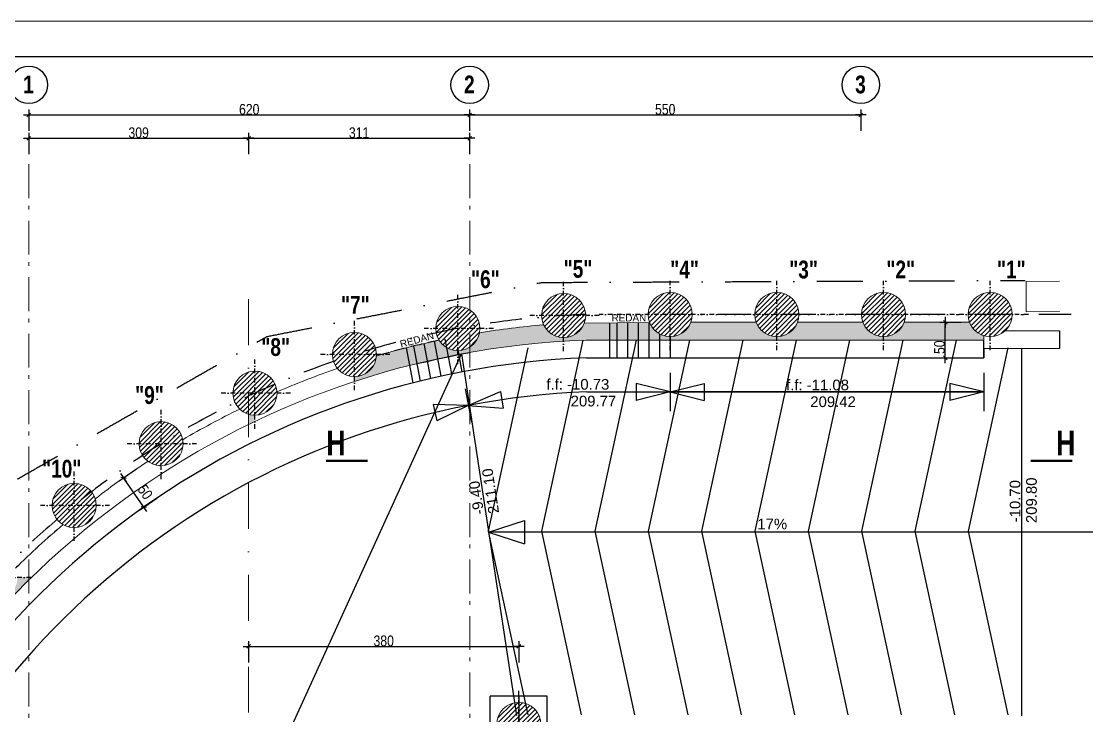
# Model space of a CAD drawing. Header units: centimetres. Extents: x 0 to 26456, y -12469 to -8269.
# Drawn here: x 15122 to 16620, y -9245 to -8269 of the extents above; entities that cross this region are included whole.
import ezdxf
from ezdxf.enums import TextEntityAlignment as Align

# ---------------------------------------------------------------- set-up
doc = ezdxf.new("R2010")
doc.units = ezdxf.units.CM
doc.header["$LTSCALE"] = 25.4
doc.header["$PDMODE"] = 1
doc.header["$PDSIZE"] = -2
for name, pattern in [('CACHEX2', [19.05, 12.7, -6.35]), ('Style de ligne -6', [1.04164, 0.625, -0.20828, 0.06943, -0.13893]), ('TIRETPTX2', [50.8, 25.4, -12.7, 0, -12.7])]:
    doc.linetypes.add(name, pattern=pattern)
for name, color, linetype in [('01_cote_gen', 4, 'Continuous'), ('01_linteaux', 2, 'Continuous'), ('01_murs_sup', 2, 'CACHEX2'), ('01_poch_murs', 253, 'Continuous'), ('01_texte', 230, 'Continuous'), ('AA_COTES', 2, 'Continuous')]:
    doc.layers.add(name, color=color, linetype=linetype)
for name, color, linetype, lineweight in [('01_murs_coup', 5, 'Continuous', 60), ('01_PIEUX', 5, 'Continuous', 60), ('B Général', 7, 'Continuous', 5)]:
    doc.layers.add(name, color=color, linetype=linetype, lineweight=lineweight)
doc.styles.add('impact', font='impact.ttf')
doc.styles.add('MATTE_TXT', font='arial.ttf')
doc.styles.add('STYLE2', font='ARIALN.TTF')
doc.dimstyles.new('JB50', dxfattribs={"dimscale": 0.1, "dimtxt": 150, "dimasz": 15, "dimexe": 0.1, "dimexo": 0.1, "dimgap": 0.09, "dimtad": 1, "dimdec": 1, "dimdsep": 46, "dimtxsty": 'STYLE2', "dimblk1": 'BOND_G', "dimblk2": 'BOND_D', "dimsah": 1, "dimcen": 1.5, "dimdle": 0.01, "dimse1": 1, "dimse2": 1, "dimclrd": 4, "dimclre": 2, "dimclrt": 6, "dimazin": 2, "dimtfac": 2.333333, "dimtdec": 1, "dimtix": 1, "dimtmove": 2, "dimatfit": 3, "dimldrblk": 'BOND_G', "dimfxl": 1, "dimtolj": 1, "dimtzin": 0, "dimarcsym": 0})

# ---------------------------------------------------------------- blocks, each defined once
blk = doc.blocks.new('BOND_G')
at = {"layer": 'AA_COTES', "color": 0}
for p, q in [((0, -5), (0, 15)), ((5, 0), (-5, 0)), ((1.77, 1.77), (-1.77, -1.77))]:
    blk.add_line(p, q, dxfattribs=at)
blk = doc.blocks.new('BOND_D')
at = {"layer": 'AA_COTES', "color": 0}
for p, q in [((5, 0), (-5, 0)), ((-1.77, -1.77), (1.77, 1.77)), ((0, 5), (0, -15))]:
    blk.add_line(p, q, dxfattribs=at)
blk = doc.blocks.new('*D208')
at = {"layer": '01_cote_gen', "color": 4, "lineweight": -2, "ltscale": 3, "transparency": 16777216}
blk.add_line((25181.4, -8824.4), (25181.4, -8881.4), dxfattribs=at)
at = {"layer": 'Defpoints', "color": 0, "ltscale": 3, "transparency": 16777216}
for p in [(25158.9, -8822.9), (0, -8882.9), (25181.4, -8882.9)]:
    blk.add_point(p, dxfattribs=at)
at = {"layer": '01_cote_gen', "color": 4, "lineweight": -2, "ltscale": 3, "transparency": 16777216, "xscale": 1.5, "yscale": 1.5, "zscale": 1.5}
for name, p, rotation in [('BOND_G', (25181.4, -8822.9), 90), ('BOND_D', (25181.4, -8882.9), 270)]:
    blk.add_blockref(name, p, dxfattribs=dict(at, rotation=rotation))
at = {"layer": '01_cote_gen', "color": 6, "ltscale": 3, "transparency": 16777216, "insert": (25173.7, -8852.9), "char_height": 15, "attachment_point": 5, "rotation": 90, "style": 'STYLE2'}
blk.add_mtext('\\A1;60', dxfattribs=at)
blk = doc.blocks.new('*D235')
at = {"layer": '01_cote_gen', "color": 4, "lineweight": -2, "transparency": 16777216}
blk.add_line((15134, -8400.8), (15751, -8400.8), dxfattribs=at)
at = {"layer": 'Defpoints', "color": 0, "transparency": 16777216}
for p in [(15132.5, -8404.5), (15752.5, -8400.8), (15752.5, -8404.5)]:
    blk.add_point(p, dxfattribs=at)
at = {"layer": '01_cote_gen', "color": 4, "lineweight": -2, "transparency": 16777216, "xscale": 1.5, "yscale": 1.5, "zscale": 1.5, "rotation": 180}
blk.add_blockref('BOND_G', (15132.5, -8400.8), dxfattribs=at)
at = {"layer": '01_cote_gen', "color": 4, "lineweight": -2, "transparency": 16777216, "xscale": 1.5, "yscale": 1.5, "zscale": 1.5}
blk.add_blockref('BOND_D', (15752.5, -8400.8), dxfattribs=at)
at = {"layer": '01_cote_gen', "color": 6, "transparency": 16777216, "insert": (15442.5, -8393.1), "char_height": 15, "attachment_point": 5, "style": 'STYLE2'}
blk.add_mtext('\\A1;620', dxfattribs=at)
blk = doc.blocks.new('*D236')
at = {"layer": '01_cote_gen', "color": 4, "lineweight": -2, "transparency": 16777216}
blk.add_line((15754, -8400.8), (16301, -8400.8), dxfattribs=at)
at = {"layer": 'Defpoints', "color": 0, "transparency": 16777216}
for p in [(16302.5, -8362.3), (15752.5, -8404.5), (16302.5, -8400.8)]:
    blk.add_point(p, dxfattribs=at)
at = {"layer": '01_cote_gen', "color": 4, "lineweight": -2, "transparency": 16777216, "xscale": 1.5, "yscale": 1.5, "zscale": 1.5, "rotation": 180}
blk.add_blockref('BOND_G', (15752.5, -8400.8), dxfattribs=at)
at = {"layer": '01_cote_gen', "color": 4, "lineweight": -2, "transparency": 16777216, "xscale": 1.5, "yscale": 1.5, "zscale": 1.5}
blk.add_blockref('BOND_D', (16302.5, -8400.8), dxfattribs=at)
at = {"layer": '01_cote_gen', "color": 6, "transparency": 16777216, "insert": (16027.5, -8393.1), "char_height": 15, "attachment_point": 5, "style": 'STYLE2'}
blk.add_mtext('\\A1;550', dxfattribs=at)
blk = doc.blocks.new('*D250')
at = {"layer": '01_cote_gen', "color": 4, "lineweight": -2, "ltscale": 3, "transparency": 16777216}
blk.add_line((16421.4, -8740.8), (16421.4, -8693.8), dxfattribs=at)
at = {"layer": 'Defpoints', "color": 0, "ltscale": 3, "transparency": 16777216}
for p in [(16421.4, -8692.3), (16431.4, -8692.3), (16431.4, -8742.3)]:
    blk.add_point(p, dxfattribs=at)
at = {"layer": '01_cote_gen', "color": 4, "lineweight": -2, "ltscale": 3, "transparency": 16777216, "xscale": 1.5, "yscale": 1.5, "zscale": 1.5}
for name, p, rotation in [('BOND_D', (16421.4, -8692.3), 90), ('BOND_G', (16421.4, -8742.3), 270)]:
    blk.add_blockref(name, p, dxfattribs=dict(at, rotation=rotation))
at = {"layer": '01_cote_gen', "color": 6, "ltscale": 3, "transparency": 16777216, "insert": (16413.2, -8727.3), "char_height": 15, "attachment_point": 5, "rotation": 90, "style": 'STYLE2'}
blk.add_mtext('\\A1;50', dxfattribs=at)
blk = doc.blocks.new('*D251')
at = {"layer": '01_cote_gen', "color": 4, "lineweight": -2, "ltscale": 3, "transparency": 16777216}
blk.add_line((15293.3, -8950.8), (15266.5, -8912.3), dxfattribs=at)
at = {"layer": 'Defpoints', "color": 0, "ltscale": 3, "transparency": 16777216}
for p in [(15265.6, -8911), (15271.5, -8906.9), (15300.1, -8948)]:
    blk.add_point(p, dxfattribs=at)
at = {"layer": '01_cote_gen', "color": 4, "lineweight": -2, "ltscale": 3, "transparency": 16777216, "xscale": 1.5, "yscale": 1.5, "zscale": 1.5}
for name, p, rotation in [('BOND_D', (15265.6, -8911), 124.824464113687), ('BOND_G', (15294.2, -8952.1), 304.824464113687)]:
    blk.add_blockref(name, p, dxfattribs=dict(at, rotation=rotation))
at = {"layer": '01_cote_gen', "color": 6, "ltscale": 3, "transparency": 16777216, "insert": (15296.2, -8930.9), "char_height": 15, "attachment_point": 5, "rotation": 304.8245, "style": 'STYLE2'}
blk.add_mtext('\\A1;50', dxfattribs=at)
blk = doc.blocks.new('*D289')
at = {"layer": '01_cote_gen', "color": 4, "lineweight": -2, "ltscale": 3, "transparency": 16777216}
blk.add_line((15443.1, -9147.8), (15820.1, -9147.8), dxfattribs=at)
at = {"layer": 'Defpoints', "color": 0, "ltscale": 3, "transparency": 16777216}
for p in [(15821.6, -9147.8), (15821.6, -9207.7), (15441.6, -9632.2)]:
    blk.add_point(p, dxfattribs=at)
at = {"layer": '01_cote_gen', "color": 4, "lineweight": -2, "ltscale": 3, "transparency": 16777216, "xscale": 1.5, "yscale": 1.5, "zscale": 1.5, "rotation": 180}
blk.add_blockref('BOND_G', (15441.6, -9147.8), dxfattribs=at)
at = {"layer": '01_cote_gen', "color": 4, "lineweight": -2, "ltscale": 3, "transparency": 16777216, "xscale": 1.5, "yscale": 1.5, "zscale": 1.5}
blk.add_blockref('BOND_D', (15821.6, -9147.8), dxfattribs=at)
at = {"layer": '01_cote_gen', "color": 6, "ltscale": 3, "transparency": 16777216, "insert": (15631.6, -9140.1), "char_height": 15, "attachment_point": 5, "style": 'STYLE2'}
blk.add_mtext('\\A1;380', dxfattribs=at)
blk = doc.blocks.new('*D292')
at = {"layer": '01_cote_gen', "color": 4, "lineweight": -2, "ltscale": 3, "transparency": 16777216}
blk.add_line((15134, -8433.6), (15440.1, -8433.6), dxfattribs=at)
at = {"layer": 'Defpoints', "color": 0, "ltscale": 3, "transparency": 16777216}
for p in [(15441.6, -8433.6), (15132.5, -8498.4), (15441.6, -8659.9)]:
    blk.add_point(p, dxfattribs=at)
at = {"layer": '01_cote_gen', "color": 4, "lineweight": -2, "ltscale": 3, "transparency": 16777216, "xscale": 1.5, "yscale": 1.5, "zscale": 1.5, "rotation": 180}
blk.add_blockref('BOND_G', (15132.5, -8433.6), dxfattribs=at)
at = {"layer": '01_cote_gen', "color": 4, "lineweight": -2, "ltscale": 3, "transparency": 16777216, "xscale": 1.5, "yscale": 1.5, "zscale": 1.5}
blk.add_blockref('BOND_D', (15441.6, -8433.6), dxfattribs=at)
at = {"layer": '01_cote_gen', "color": 6, "ltscale": 3, "transparency": 16777216, "insert": (15287, -8426), "char_height": 15, "attachment_point": 5, "style": 'STYLE2'}
blk.add_mtext('\\A1;309', dxfattribs=at)
blk = doc.blocks.new('*D293')
at = {"layer": '01_cote_gen', "color": 4, "lineweight": -2, "ltscale": 3, "transparency": 16777216}
blk.add_line((15443.1, -8433.6), (15751, -8433.6), dxfattribs=at)
at = {"layer": 'Defpoints', "color": 0, "ltscale": 3, "transparency": 16777216}
for p in [(15752.5, -8433.6), (15441.6, -8456.1), (15752.5, -8497.2)]:
    blk.add_point(p, dxfattribs=at)
at = {"layer": '01_cote_gen', "color": 4, "lineweight": -2, "ltscale": 3, "transparency": 16777216, "xscale": 1.5, "yscale": 1.5, "zscale": 1.5, "rotation": 180}
blk.add_blockref('BOND_G', (15441.6, -8433.6), dxfattribs=at)
at = {"layer": '01_cote_gen', "color": 4, "lineweight": -2, "ltscale": 3, "transparency": 16777216, "xscale": 1.5, "yscale": 1.5, "zscale": 1.5}
blk.add_blockref('BOND_D', (15752.5, -8433.6), dxfattribs=at)
at = {"layer": '01_cote_gen', "color": 6, "ltscale": 3, "transparency": 16777216, "insert": (15597, -8426), "char_height": 15, "attachment_point": 5, "style": 'STYLE2'}
blk.add_mtext('\\A1;311', dxfattribs=at)

msp = doc.modelspace()

# ---------------------------------------------------------------- hatches: boundary and pattern name
at = {"layer": '01_poch_murs'}
h = msp.add_hatch(dxfattribs=at)
h.set_pattern_fill('ANSI31', color=256, scale=1.5)
h.set_pattern_definition([(45, (-2324.0465, 20.567), (-3.367596, 3.367596), [])])
h.paths.add_polyline_path([(15884.65, -8651.7, 0.4142136), (15853.65, -8682.7), (15884.65, -8682.7)])
h.paths.add_polyline_path([(15884.65, -8682.7), (15853.65, -8682.7, 0.4142136), (15884.65, -8713.7)])
h.paths.add_polyline_path([(15884.65, -8651.7), (15884.65, -8682.7), (15915.65, -8682.7, 0.4142136)])
h.paths.add_polyline_path([(15915.65, -8682.7), (15884.65, -8682.7), (15884.65, -8713.7, 0.4142136)])
h = msp.add_hatch(dxfattribs=at)
h.set_pattern_fill('ANSI31', color=256, scale=1.5)
h.set_pattern_definition([(45, (-2174.1313, 21.996), (-3.367596, 3.367596), [])])
h.paths.add_polyline_path([(16034.56, -8650.27, 0.4142136), (16003.56, -8681.27), (16034.56, -8681.27)])
h.paths.add_polyline_path([(16034.56, -8681.27), (16003.56, -8681.27, 0.4142136), (16034.56, -8712.27)])
h.paths.add_polyline_path([(16034.56, -8650.27), (16034.56, -8681.27), (16065.56, -8681.27, 0.4142136)])
h.paths.add_polyline_path([(16065.56, -8681.27), (16034.56, -8681.27), (16034.56, -8712.27, 0.4142136)])
h = msp.add_hatch(dxfattribs=at)
h.set_pattern_fill('ANSI31', color=256, scale=1.5)
h.set_pattern_definition([(45, (-2024.1313, 21.996), (-3.367596, 3.367596), [])])
h.paths.add_polyline_path([(16184.56, -8650.27, 0.4142136), (16153.56, -8681.27), (16184.56, -8681.27)])
h.paths.add_polyline_path([(16184.56, -8681.27), (16153.56, -8681.27, 0.4142136), (16184.56, -8712.27)])
h.paths.add_polyline_path([(16184.56, -8650.27), (16184.56, -8681.27), (16215.56, -8681.27, 0.4142136)])
h.paths.add_polyline_path([(16215.56, -8681.27), (16184.56, -8681.27), (16184.56, -8712.27, 0.4142136)])
h = msp.add_hatch(dxfattribs=at)
h.set_pattern_fill('ANSI31', color=256, scale=1.5)
h.set_pattern_definition([(45, (-1874.1313, 21.996), (-3.367596, 3.367596), [])])
h.paths.add_polyline_path([(16334.56, -8650.27, 0.4142136), (16303.56, -8681.27), (16334.56, -8681.27)])
h.paths.add_polyline_path([(16334.56, -8681.27), (16303.56, -8681.27, 0.4142136), (16334.56, -8712.27)])
h.paths.add_polyline_path([(16334.56, -8650.27), (16334.56, -8681.27), (16365.56, -8681.27, 0.4142136)])
h.paths.add_polyline_path([(16365.56, -8681.27), (16334.56, -8681.27), (16334.56, -8712.27, 0.4142136)])
h = msp.add_hatch(dxfattribs=at)
h.set_pattern_fill('ANSI31', color=256, scale=1.5)
h.set_pattern_definition([(45, (-1724.1313, 21.996), (-3.367596, 3.367596), [])])
h.paths.add_polyline_path([(16484.56, -8650.27, 0.4142136), (16453.56, -8681.27), (16484.56, -8681.27)])
h.paths.add_polyline_path([(16484.56, -8681.27), (16453.56, -8681.27, 0.4142136), (16484.56, -8712.27)])
h.paths.add_polyline_path([(16484.56, -8650.27), (16484.56, -8681.27), (16515.56, -8681.27, 0.4142136)])
h.paths.add_polyline_path([(16515.56, -8681.27), (16484.56, -8681.27), (16484.56, -8712.27, 0.4142136)])
h = msp.add_hatch(dxfattribs=at)
h.set_pattern_fill('ANSI31', color=256, scale=1.5)
h.set_pattern_definition([(45, (-2472.865, 2.1747), (-3.367596, 3.367596), [])])
h.paths.add_polyline_path([(15735.83, -8670.09, 0.4142136), (15704.83, -8701.09), (15735.83, -8701.09)])
h.paths.add_polyline_path([(15735.83, -8701.09), (15704.83, -8701.09, 0.4142136), (15735.83, -8732.09)])
h.paths.add_polyline_path([(15735.83, -8670.09), (15735.83, -8701.09), (15766.83, -8701.09, 0.4142136)])
h.paths.add_polyline_path([(15766.83, -8701.09), (15735.83, -8701.09), (15735.83, -8732.09, 0.4142136)])
at = {"layer": '01_poch_murs', "ltscale": 3}
h = msp.add_hatch(color=256, dxfattribs=at)
h.dxf.hatch_style = 1
h.paths.add_polyline_path([(16005.68, -8692.54), (15913.74, -8693.39, -0.6667086), (15856.56, -8695.83, 0.0189179), (15766.27, -8706.96, -0.2058076), (15752.52, -8727.22), (15752.52, -8734.65, -0.0349764), (15916.17, -8717.27), (16104.85, -8717.27), (16104.85, -8692.27), (16063.54, -8692.27, -0.686668)])
h = msp.add_hatch(color=256, dxfattribs=at)
h.dxf.hatch_style = 1
h.paths.add_polyline_path([(16305.58, -8692.27), (16213.54, -8692.27, -0.6900656), (16155.58, -8692.27), (16104.85, -8692.27), (16104.85, -8717.27), (16475.58, -8717.27), (16475.58, -8710.94, -0.232635), (16455.58, -8692.27), (16363.54, -8692.27, -0.6900656)])
at = {"layer": '01_poch_murs'}
h = msp.add_hatch(dxfattribs=at)
h.set_pattern_fill('ANSI31', color=256, scale=1.5)
h.set_pattern_definition([(45, (-2618.29, -34.373), (-3.367596, 3.367596), [])])
h.paths.add_polyline_path([(15590.4, -8706.64, 0.4142136), (15559.4, -8737.64), (15590.4, -8737.64)])
h.paths.add_polyline_path([(15590.4, -8737.64), (15559.4, -8737.64, 0.4142136), (15590.4, -8768.64)])
h.paths.add_polyline_path([(15590.4, -8706.64), (15590.4, -8737.64), (15621.4, -8737.64, 0.4142136)])
h.paths.add_polyline_path([(15621.4, -8737.64), (15590.4, -8737.64), (15590.4, -8768.64, 0.4142136)])
at = {"layer": '01_poch_murs', "ltscale": 3}
h = msp.add_hatch(color=256, dxfattribs=at)
h.dxf.hatch_style = 1
h.paths.add_polyline_path([(15719.69, -8727.56, -0.1165353), (15709.55, -8717.54, 0.0014403), (15702.77, -8718.99), (15707.48, -8743.55, -0.0031847), (15722.15, -8740.45)])
h.paths.add_polyline_path([(15702.77, -8718.99, 0.0031195), (15688.13, -8722.27), (15692.83, -8746.84, -0.0031857), (15707.48, -8743.55)])
h.paths.add_polyline_path([(15688.13, -8722.27, 0.0031209), (15673.52, -8725.74), (15678.23, -8750.32, -0.0031873), (15692.83, -8746.84)])
h.paths.add_polyline_path([(15735.83, -8732.09, -0.1377703), (15719.69, -8727.56), (15722.15, -8740.45, -0.002959), (15735.83, -8737.73)])
h.paths.add_polyline_path([(15752.52, -8727.22, -0.143115), (15735.83, -8732.09), (15736.87, -8737.53, -0.0033782), (15752.52, -8734.65)])
h = msp.add_hatch(color=256, dxfattribs=at)
h.dxf.hatch_style = 1
h.paths.add_polyline_path([(15450.59, -8822.84, -0.0739716), (15441.57, -8821.5), (15441.57, -8835.97, -0.0021272), (15450.59, -8831.61)])
h.paths.add_polyline_path([(15668.51, -8752.74), (15663.8, -8728.15, 0.009149), (15621.33, -8739.71, -0.3948152), (15590.4, -8768.64), (15590.4, -8775.48, -0.0172734)])
h.paths.add_polyline_path([(15673.52, -8725.74, 0.0020817), (15663.8, -8728.15), (15668.51, -8752.74, -0.002126), (15678.23, -8750.32)])
h.paths.add_polyline_path([(16666.18, -10637.13), (16696.16, -10637.13), (16696.16, -10599.63), (16666.18, -10599.63)], flags=9)
h.paths.add_polyline_path([(16665.91, -10027.92), (16696.45, -10027.92), (16696.45, -9988.84), (16665.91, -9988.84)], flags=9)
h.paths.add_polyline_path([(16666.18, -9879.13), (16696.14, -9879.13), (16696.14, -9841.63), (16666.18, -9841.63)], flags=9)
h.paths.add_polyline_path([(16665.99, -9269.13), (16694.94, -9269.13), (16694.94, -9231.63), (16665.99, -9231.63)], flags=9)
h.paths.add_polyline_path([(15979.32, -9709.04), (16011.47, -9709.04), (16011.47, -9656.54), (15979.32, -9656.54)], flags=9)
h.paths.add_polyline_path([(15848.48, -11159.5), (15928.42, -11105.83), (15915.45, -11086.51), (15835.51, -11140.18)], flags=9)
h.paths.add_polyline_path([(16569.7, -8889.29), (16611.78, -8889.29), (16611.78, -8836.79), (16569.7, -8836.79)], flags=9)
h.paths.add_polyline_path([(15890.67, -8814.57), (15962.42, -8814.57), (15962.42, -8791.6), (15890.67, -8791.6)], flags=9)
h.paths.add_polyline_path([(15856.51, -8791.11), (15952.79, -8791.11), (15952.79, -8767.83), (15856.51, -8767.83)], flags=9)
h.paths.add_polyline_path([(16227.67, -8815.48), (16299.42, -8815.48), (16299.42, -8792.51), (16227.67, -8792.51)], flags=9)
h.paths.add_polyline_path([(16193.51, -8792.01), (16289.79, -8792.01), (16289.79, -8768.74), (16193.51, -8768.74)], flags=9)
h.paths.add_polyline_path([(16171.23, -10865.87), (16171.23, -10732.34), (16147.95, -10732.34), (16147.95, -10865.87)], flags=9)
h.paths.add_polyline_path([(16331.61, -11040.5), (16465.14, -11040.5), (16465.14, -11017.22), (16331.61, -11017.22)], flags=9)
h.paths.add_polyline_path([(16229.78, -10970.6), (16271.17, -10970.6), (16271.17, -10947.71), (16229.78, -10947.71)], flags=9)
h.paths.add_polyline_path([(16227.84, -10937.28), (16269.12, -10937.28), (16269.12, -10914.78), (16227.84, -10914.78)], flags=9)
h.paths.add_polyline_path([(15830.44, -9853.87), (15897.91, -9853.87), (15897.91, -9816.37), (15830.44, -9816.37)], flags=9)
h.paths.add_polyline_path([(15829.7, -9696.63), (15898.64, -9696.63), (15898.64, -9657.64), (15829.7, -9657.64)], flags=9)
h.paths.add_polyline_path([(15855.51, -9335.41), (15923.3, -9335.41), (15923.3, -9297.19), (15855.51, -9297.19)], flags=9)
h.paths.add_polyline_path([(15477.55, -9670.91), (15541.27, -9670.91), (15541.27, -9633.41), (15477.55, -9633.41)], flags=9)
h.paths.add_polyline_path([(16554.12, -8978.33), (16554.12, -8906.58), (16531.15, -8906.58), (16531.15, -8978.33)], flags=9)
h.paths.add_polyline_path([(16531.03, -8977.26), (16531.03, -8910.18), (16508.06, -8910.18), (16508.06, -8977.26)], flags=9)
h.paths.add_polyline_path([(15798.61, -8963.21), (15787.86, -8892.27), (15765.15, -8895.71), (15775.9, -8966.65)], flags=9)
h.paths.add_polyline_path([(15777.69, -8964.62), (15769.38, -8909.83), (15746.66, -8913.27), (15754.97, -8968.07)], flags=9)
h.paths.add_polyline_path([(16153.08, -8987.77), (16202.93, -8987.77), (16202.93, -8964.06), (16153.08, -8964.06)], flags=9)
h.paths.add_polyline_path([(16196.64, -9780.74), (16268.39, -9780.74), (16268.39, -9757.77), (16196.64, -9757.77)], flags=9)
h.paths.add_polyline_path([(16208.76, -9756.61), (16264.18, -9756.61), (16264.18, -9733.64), (16208.76, -9733.64)], flags=9)
h.paths.add_polyline_path([(16196.64, -10361.74), (16268.39, -10361.74), (16268.39, -10338.77), (16196.64, -10338.77)], flags=9)
h.paths.add_polyline_path([(16208.76, -10337.61), (16264.18, -10337.61), (16264.18, -10314.64), (16208.76, -10314.64)], flags=9)
h.paths.add_polyline_path([(16510.83, -10189.82), (16585.55, -10189.82), (16585.55, -10168.67), (16510.83, -10168.67)], flags=9)
h.paths.add_polyline_path([(16499.69, -10152.6), (16595.86, -10152.6), (16595.86, -10129.61), (16499.69, -10129.61)], flags=9)
h.paths.add_polyline_path([(16510.83, -10115.75), (16581.79, -10115.75), (16581.79, -10094.6), (16510.83, -10094.6)], flags=9)
h.paths.add_polyline_path([(15575.64, -11059.84), (15635.87, -11029.78), (15625.28, -11008.56), (15565.05, -11038.63)], flags=9)
h.paths.add_polyline_path([(16857.52, -10614.08), (16925.39, -10614.08), (16925.39, -10575.86), (16857.52, -10575.86)], flags=9)
h.paths.add_polyline_path([(16846.89, -10405.8), (16910.93, -10405.8), (16910.93, -10367.58), (16846.89, -10367.58)], flags=9)
h.paths.add_polyline_path([(16875.06, -10282.41), (16944.24, -10282.41), (16944.24, -10243.47), (16875.06, -10243.47)], flags=9)
h.paths.add_polyline_path([(16929.72, -10138.26), (16995.26, -10138.26), (16995.26, -10099.3), (16929.72, -10099.3)], flags=9)
h.paths.add_polyline_path([(16984.6, -9995.25), (17049.91, -9995.25), (17049.91, -9956.31), (16984.6, -9956.31)], flags=9)
h.paths.add_polyline_path([(17021.72, -9848.62), (17082.03, -9848.62), (17082.03, -9811.12), (17021.72, -9811.12)], flags=9)
h.paths.add_polyline_path([(17055.7, -9704.11), (17121.23, -9704.11), (17121.23, -9665.15), (17055.7, -9665.15)], flags=9)
h.paths.add_polyline_path([(17089.56, -9583.51), (17154.69, -9583.51), (17154.69, -9545.29), (17089.56, -9545.29)], flags=9)
h = msp.add_hatch(color=256, dxfattribs=at)
h.dxf.hatch_style = 1
h.paths.add_polyline_path([(15735.83, -8732.09), (15735.83, -8737.73, -0.0002252), (15736.87, -8737.53)])
at = {"layer": '01_poch_murs'}
h = msp.add_hatch(dxfattribs=at)
h.set_pattern_fill('ANSI31', color=256, scale=1.5)
h.set_pattern_definition([(45, (-2758.099, -88.5736), (-3.367596, 3.367596), [])])
h.paths.add_polyline_path([(15450.59, -8760.84, 0.4142136), (15419.59, -8791.84), (15450.59, -8791.84)])
h.paths.add_polyline_path([(15450.59, -8791.84), (15419.59, -8791.84, 0.4142136), (15450.59, -8822.84)])
h.paths.add_polyline_path([(15450.59, -8760.84), (15450.59, -8791.84), (15481.59, -8791.84, 0.4142136)])
h.paths.add_polyline_path([(15481.59, -8791.84), (15450.59, -8791.84), (15450.59, -8822.84, 0.4142136)])
h = msp.add_hatch(dxfattribs=at)
h.set_pattern_fill('ANSI31', color=256, scale=1.5)
h.set_pattern_definition([(45, (-2890.1574, -159.6), (-3.367596, 3.367596), [])])
h.paths.add_polyline_path([(15318.53, -8831.87, 0.4142136), (15287.53, -8862.87), (15318.53, -8862.87)])
h.paths.add_polyline_path([(15318.53, -8862.87), (15287.53, -8862.87, 0.4142136), (15318.53, -8893.87)])
h.paths.add_polyline_path([(15318.53, -8831.87), (15318.53, -8862.87), (15349.53, -8862.87, 0.4142136)])
h.paths.add_polyline_path([(15349.53, -8862.87), (15318.53, -8862.87), (15318.53, -8893.87, 0.4142136)])
h = msp.add_hatch(dxfattribs=at)
h.set_pattern_fill('ANSI31', color=256, scale=1.5)
h.set_pattern_definition([(45, (-3012.45, -246.368), (-3.367596, 3.367596), [])])
h.paths.add_polyline_path([(15196.24, -8918.64, 0.4142136), (15165.24, -8949.64), (15196.24, -8949.64)])
h.paths.add_polyline_path([(15196.24, -8949.64), (15165.24, -8949.64, 0.4142136), (15196.24, -8980.64)])
h.paths.add_polyline_path([(15196.24, -8918.64), (15196.24, -8949.64), (15227.24, -8949.64, 0.4142136)])
h.paths.add_polyline_path([(15227.24, -8949.64), (15196.24, -8949.64), (15196.24, -8980.64, 0.4142136)])
at = {"layer": '01_poch_murs', "ltscale": 3}
h = msp.add_hatch(color=256, dxfattribs=at)
h.dxf.hatch_style = 1
h.paths.add_polyline_path([(15132.52, -9054.6), (15132.52, -9050.82), (15116.58, -9050.82, -0.5347923), (15073.69, -9079.45, 0.0189133), (15014.65, -9148.64, -0.1387368), (15019.24, -9164.88), (15033.68, -9164.88, -0.0314676)])
h.paths.add_polyline_path([(15033.68, -9164.88), (15019.24, -9164.88, -0.4956818), (14979.98, -9194.76, 0.0140874), (14942.14, -9250.97), (14971.85, -9250.97, -0.0225101)])
at = {"layer": '01_poch_murs'}
h = msp.add_hatch(dxfattribs=at)
h.set_pattern_fill('ANSI31', color=256, scale=1.5)
h.set_pattern_definition([(45, (-2387.122, -554.2905), (-3.367596, 3.367596), [])])
h.paths.add_polyline_path([(15821.57, -9226.56, 0.4142136), (15790.57, -9257.56), (15821.57, -9257.56)])
h.paths.add_polyline_path([(15821.57, -9257.56), (15790.57, -9257.56, 0.4142136), (15821.57, -9288.56)])
h.paths.add_polyline_path([(15821.57, -9226.56), (15821.57, -9257.56), (15852.57, -9257.56, 0.4142136)])
h.paths.add_polyline_path([(15852.57, -9257.56), (15821.57, -9257.56), (15821.57, -9288.56, 0.4142136)])

# ---------------------------------------------------------------- linework, layer by layer
at = {"layer": '01_cote_gen', "ltscale": 3}
msp.add_line((15821.57, -9218.28), (15821.57, -9287.29), dxfattribs=at)
at = {"layer": '01_linteaux', "linetype": 'TIRETPTX2', "ltscale": 0.01}
for p, q in [((15884.65, -8732.7), (15884.65, -8632.7)), ((16034.56, -8731.27), (16034.56, -8631.27)), ((16184.56, -8731.27), (16184.56, -8631.27)), ((16334.56, -8731.27), (16334.56, -8631.27)), ((16484.56, -8731.27), (16484.56, -8631.27)), ((16484.56, -8731.27), (16484.56, -8631.27)), ((15735.83, -8751.09), (15735.83, -8651.09)), ((15590.4, -8787.64), (15590.4, -8687.64)), ((15934.65, -8682.7), (15834.65, -8682.7)), ((16538.4, -8681.27), (15934.4, -8681.27)), ((15785.83, -8701.09), (15685.83, -8701.09)), ((15450.59, -8841.84), (15450.59, -8741.84)), ((15640.4, -8737.64), (15540.4, -8737.64)), ((15500.59, -8791.84), (15400.59, -8791.84)), ((15318.53, -8912.87), (15318.53, -8812.87)), ((15368.53, -8862.87), (15268.53, -8862.87)), ((15196.24, -8999.64), (15196.24, -8899.64)), ((15246.24, -8949.64), (15146.24, -8949.64)), ((15135.58, -9050.82), (15035.58, -9050.82)), ((15821.57, -9307.66), (15821.57, -9207.66))]:
    msp.add_line(p, q, dxfattribs=at)
at = {"layer": '01_linteaux', "linetype": 'TIRETPTX2', "ltscale": 0.07}
msp.add_line((16598.18, -8681.27), (16034.56, -8681.27), dxfattribs=at)
at = {"layer": '01_linteaux'}
for p, q in [((15949.56, -8742.27), (15949.56, -8693.06)), ((15959.56, -8692.97), (15959.56, -8742.27)), ((15974.56, -8692.83), (15974.56, -8742.27)), ((15989.56, -8692.69), (15989.56, -8742.27)), ((16004.56, -8692.55), (16004.56, -8742.27)), ((15702.78, -8719.03), (15712.18, -8768.11)), ((15717.49, -8716.07), (15726.84, -8764.91)), ((16019.56, -8708.4), (16019.56, -8742.27)), ((16034.56, -8712.27), (16034.56, -8742.27)), ((16475.58, -8742.27), (16475.58, -8717.27)), ((15673.22, -8777.34), (15663.8, -8728.15)), ((15673.52, -8725.74), (15682.94, -8774.91)), ((15688.13, -8722.27), (15697.54, -8771.41)), ((15735.2, -8728.82), (15741.57, -8762.09)), ((15735.83, -8732.09), (15741.57, -8762.09)), ((16475.58, -8729.26), (16475.58, -8742.27)), ((15916.62, -8742.27), (16475.58, -8742.27)), ((15861.57, -9217.56), (15781.57, -9217.56)), ((15781.57, -9297.56), (15781.57, -9217.56)), ((15861.57, -9297.56), (15861.57, -9217.56))]:
    msp.add_line(p, q, dxfattribs=at)
at = {"layer": '01_linteaux', "linetype": 'TIRETPTX2', "ltscale": 0.07}
msp.add_arc((15958.38, -9894.24), 1213.73, 91.99092, 160.61055, dxfattribs=at)
at = {"layer": '01_linteaux'}
msp.add_arc((15958.38, -9894.24), 1152.73, 92.0761, 160.43927, dxfattribs=at)
at = {"layer": '01_linteaux', "color": 5, "linetype": 'TIRETPTX2', "ltscale": 0.1}
for points in [[(15467.08, -8712.38), (15660.29, -8674.34), (15853.5, -8636.31)], [(15853.5, -8636.31), (16193.66, -8634.88), (16533.81, -8633.45)], [(15116.66, -8912.48), (15291.87, -8812.43), (15467.08, -8712.38)], [(15116.66, -8912.48), (15291.87, -8812.43), (15467.08, -8712.38)]]:
    msp.add_open_spline(points, degree=2, dxfattribs=at)
at = {"layer": '01_murs_coup', "linetype": 'Continuous', "lineweight": 5}
for p, q in [((26455.97, -8269.29), (13955.97, -8269.29)), ((15913.74, -8693.39), (16005.68, -8692.54)), ((16063.54, -8692.27), (16155.58, -8692.27)), ((16213.54, -8692.27), (16305.58, -8692.27)), ((16363.54, -8692.27), (16455.58, -8692.27)), ((16503.85, -8704.26), (16581.76, -8704.26)), ((16505.36, -8704.26), (16581.76, -8704.26)), ((15916.17, -8717.27), (16475.66, -8717.27)), ((16475.58, -8729.26), (16475.58, -8710.94)), ((16475.58, -8729.26), (16475.58, -8710.94)), ((16475.58, -8729.26), (16581.76, -8729.26)), ((16475.58, -8729.26), (16581.76, -8729.26))]:
    msp.add_line(p, q, dxfattribs=at)
at = {"layer": '01_murs_coup', "linetype": 'TIRETPTX2', "lineweight": 5, "ltscale": 0.1}
msp.add_line((15441.57, -8659.86), (15441.57, -11757.53), dxfattribs=at)
at = {"layer": '01_murs_coup', "linetype": 'Continuous', "lineweight": 5}
msp.add_lwpolyline([(16581.76, -8634.69), (16535.15, -8634.89), (16535.15, -8677.61), (16581.76, -8677.29)], dxfattribs=at)
for radius, start, end in [(1202.73, 94.85607, 99.19121), (1177.73, 92.05395, 160.46959), (1202.73, 101.94011, 106.27421), (1202.73, 109.02311, 113.35721), (1202.73, 116.10611, 120.44021), (1202.73, 123.18911, 127.52321), (1202.73, 130.27211, 134.60621)]:
    msp.add_arc((15958.38, -9894.24), radius, start, end, dxfattribs=at)
at = {"layer": '01_murs_sup', "ltscale": 0.05}
for start, end in [(101.94011, 106.27421), (130.27211, 134.60621)]:
    msp.add_arc((15958.38, -9894.24), 1202.73, start, end, dxfattribs=at)
at = {"layer": '01_PIEUX', "linetype": 'Continuous', "lineweight": 5}
for centre in [(15884.65, -8682.7), (16034.56, -8681.27), (16184.56, -8681.27), (16334.56, -8681.27), (16484.56, -8681.27), (15735.83, -8701.09), (15590.4, -8737.64), (15450.59, -8791.84), (15318.53, -8862.87), (15196.24, -8949.64), (15821.57, -9257.56)]:
    msp.add_circle(centre, 31, dxfattribs=at)
at = {"layer": '01_poch_murs', "ltscale": 3}
for p, q in [((16581.76, -8704.26), (16581.76, -8729.26)), ((15854.01, -8985.97), (15911.95, -8717.43)), ((15929.01, -8985.97), (15986.98, -8717.27)), ((16004.01, -8985.97), (16061.98, -8717.27)), ((16079.01, -8985.97), (16136.98, -8717.27)), ((16154.01, -8985.97), (16211.98, -8717.27)), ((16229.01, -8985.97), (16286.98, -8717.27)), ((16304.01, -8985.97), (16361.98, -8717.27)), ((16379.01, -8985.97), (16436.98, -8717.27)), ((15779.01, -8985.97), (15834.68, -8727.97)), ((16454.01, -8985.97), (16509.68, -8727.97)), ((15678.23, -8750.32), (15692.96, -8747.5)), ((15692.96, -8747.5), (15707.48, -8743.55)), ((15707.48, -8743.55), (15722.21, -8740.73)), ((15722.21, -8740.73), (15741.22, -8736.71)), ((15741.22, -8736.71), (15752.52, -8734.65)), ((15834.68, -9243.97), (15779.01, -8985.97)), ((15909.68, -9243.97), (15854.01, -8985.97)), ((15984.68, -9243.97), (15929.01, -8985.97)), ((16059.68, -9243.97), (16004.01, -8985.97)), ((16134.68, -9243.97), (16079.01, -8985.97)), ((16209.68, -9243.97), (16154.01, -8985.97)), ((16284.68, -9243.97), (16229.01, -8985.97)), ((16359.68, -9243.97), (16304.01, -8985.97)), ((16434.68, -9243.97), (16379.01, -8985.97)), ((16509.68, -9243.97), (16454.01, -8985.97))]:
    msp.add_line(p, q, dxfattribs=at)
at = {"layer": '01_texte'}
for p, q in [((26405.97, -8319.29), (14005.97, -8319.29)), ((16528.67, -8729.26), (16528.67, -9245.26)), ((15227.98, -9860.97), (15741.22, -8736.71)), ((15741.22, -8736.71), (15818.29, -9245.06)), ((16034.56, -8763.11), (16034.56, -8817.26)), ((16475.58, -8763.11), (16475.58, -8817.26)), ((16034.56, -8790.18), (15986.69, -8778.37)), ((15986.69, -8778.37), (15986.69, -8802)), ((16034.56, -8790.18), (16082.43, -8778.37)), ((16082.43, -8778.37), (16082.43, -8802)), ((16475.58, -8790.18), (16427.72, -8778.37)), ((16427.72, -8778.37), (16427.72, -8802)), ((15746.08, -8785.62), (15755.09, -8832.67)), ((15750.58, -8809.15), (15795.91, -8789.74)), ((15795.91, -8789.74), (15799.73, -8813.06)), ((15917.5, -8790.18), (16475.58, -8790.18)), ((16034.56, -8790.18), (15986.69, -8802)), ((16475.58, -8790.18), (16034.56, -8790.18)), ((16034.56, -8790.18), (16082.43, -8802)), ((16475.58, -8790.18), (16427.72, -8802)), ((15750.58, -8809.15), (15701.3, -8807.62)), ((15701.3, -8807.62), (15706.25, -8830.74)), ((15750.58, -8809.15), (15706.25, -8830.74)), ((15750.58, -8809.15), (15799.73, -8813.06)), ((15779.19, -8987.26), (15829.5, -8971.02)), ((15829.5, -8971.02), (15829.5, -9003.5)), ((16662.17, -8987.26), (15779.19, -8987.26)), ((15779.19, -8987.26), (15829.5, -9003.5))]:
    msp.add_line(p, q, dxfattribs=at)
at = {"layer": '01_texte', "const_width": 3}
for points in [[(15608.99, -8887.03), (15550.49, -8887.03)], [(16599.99, -8887.03), (16541.49, -8887.03)]]:
    msp.add_lwpolyline(points, dxfattribs=at)
at = {"layer": '01_texte'}
for centre in [(15132.52, -8358.56), (15752.52, -8358.56), (16302.54, -8358.56)]:
    msp.add_circle(centre, 26.34, dxfattribs=at)
msp.add_arc((15958.38, -9894.24), 1104.81, 92.12065, 160.3783, dxfattribs=at)
at = {"layer": 'B Général', "color": 1, "linetype": 'Style de ligne -6', "lineweight": 13, "ltscale": 3}
for p, q in [((15132.52, -11454.6), (15132.52, -8459.6)), ((15752.52, -11454.6), (15752.52, -8459.6))]:
    msp.add_line(p, q, dxfattribs=at)

# ---------------------------------------------------------------- texts
at = {"layer": '01_texte', "style": 'impact'}
for s, height, p in [('"5"', 25, (15904.91, -8637.14)), ('"4"', 25, (16054.67, -8638.1)), ('"3"', 25, (16222.06, -8638.1)), ('"2"', 25, (16358.71, -8638.1)), ('"1"', 25, (16514.15, -8638.1)), ('"6"', 25, (15774.58, -8651.74)), ('"7"', 25, (15591.76, -8687.71)), ('"8"', 25, (15479.66, -8747.08)), ('"9"', 25, (15302.21, -8814.54)), ('H', 35, (15564.51, -8889.88)), ('H', 35, (16590.74, -8889.88)), ('"10"', 25, (15178.83, -8918.03))]:
    msp.add_text(s, height=height, rotation=0, dxfattribs=at).set_placement(p, align=Align.BOTTOM_CENTER)
at = {"layer": '01_texte', "style": 'MATTE_TXT'}
for s, height, p in [('REDAN', 10, (15951.95, -8691.08)), ('f.f: -10.73', 15, (15860.39, -8786.96)), ('f.f: -11.08', 15, (16197.39, -8787.88)), ('209.77', 15, (15894.5, -8810.49)), ('209.42', 15, (16231.5, -8811.4)), ('17%%%', 15, (16157.03, -8983.27))]:
    msp.add_text(s, height=height, dxfattribs=at).set_placement(p)
for s, height, rotation, p in [('REDAN', 10, 15.15605, (15656, -8728.05)), ('211.10', 15, 98.61743, (15794, -8960.04)), ('209.80', 15, 90, (16550.04, -8974.5)), ('-9.40', 15, 98.61743, (15773.07, -8961.45)), ('-10.70', 15, 90, (16526.95, -8973.43))]:
    msp.add_text(s, height=height, rotation=rotation, dxfattribs=at).set_placement(p)
at = {"layer": '01_texte', "char_height": 25, "attachment_point": 1, "rotation": 0, "line_spacing_factor": 0.895453, "style": 'impact'}
for s, insert in [('1', (15124.6, -8345.47)), ('2', (15744.6, -8345.47)), ('3', (16294.62, -8345.47))]:
    msp.add_mtext(s, dxfattribs=dict(at, insert=insert))

# ---------------------------------------------------------------- dimensions: what is measured, and where the dimension line sits
at = {"layer": '01_cote_gen'}
for base, p1, p2, picture, middle in [((16302.54, -8400.81), (15752.52, -8404.48), (16302.54, -8362.34), '*D236', (16027.53, -8393.14)), ((15752.52, -8400.81), (15132.52, -8404.48), (15752.52, -8404.48), '*D235', (15442.52, -8393.14))]:
    dim = msp.add_linear_dim(base=base, p1=p1, p2=p2, dimstyle='JB50', dxfattribs=at)
    dim.commit()
    dim.dimension.update_dxf_attribs({"geometry": picture, "text_midpoint": middle})
at = {"layer": '01_cote_gen', "ltscale": 3}
for base, p1, p2, picture, middle in [((15441.5701, -8433.6199), (15132.5219, -8498.3935), (15441.5701, -8659.8605), '*D292', (15287.046, -8425.9523)), ((15821.57, -9147.76), (15441.57, -9632.21), (15821.57, -9207.66), '*D289', (15631.57, -9140.09))]:
    dim = msp.add_linear_dim(base=base, p1=p1, p2=p2, dimstyle='JB50', dxfattribs=at)
    dim.commit()
    dim.dimension.update_dxf_attribs({"geometry": picture, "text_midpoint": middle})
dim = msp.add_linear_dim(base=(15752.52, -8433.62), p1=(15441.57, -8456.12), p2=(15752.52, -8497.24), text='311', dimstyle='JB50', dxfattribs=at)
dim.commit()
dim.dimension.update_dxf_attribs({"geometry": '*D293', "text_midpoint": (15597.04, -8425.95)})
for base, p1, p2, angle, picture, middle, dimtype in [((16421.43, -8692.27), (16431.36, -8742.27), (16431.36, -8692.27), 90, '*D250', (16413.17, -8727.28), 160), ((15265.64, -8911.02), (15300.1, -8947.96), (15271.55, -8906.92), 124.82446, '*D251', (15296.21, -8930.9), 161)]:
    dim = msp.add_linear_dim(base=base, p1=p1, p2=p2, angle=angle, dimstyle='JB50', dxfattribs=at)
    dim.commit()
    dim.dimension.update_dxf_attribs({"geometry": picture, "text_midpoint": middle, "dimtype": dimtype})
dim = msp.add_linear_dim(base=(25181.35, -8882.94), p1=(25158.85, -8822.94), p2=(0, -8882.94), angle=90, dimstyle='JB50', dxfattribs=at)
dim.commit()
dim.dimension.update_dxf_attribs({"geometry": '*D208', "text_midpoint": (25173.68, -8852.94)})

doc.saveas('drawing.dxf')
